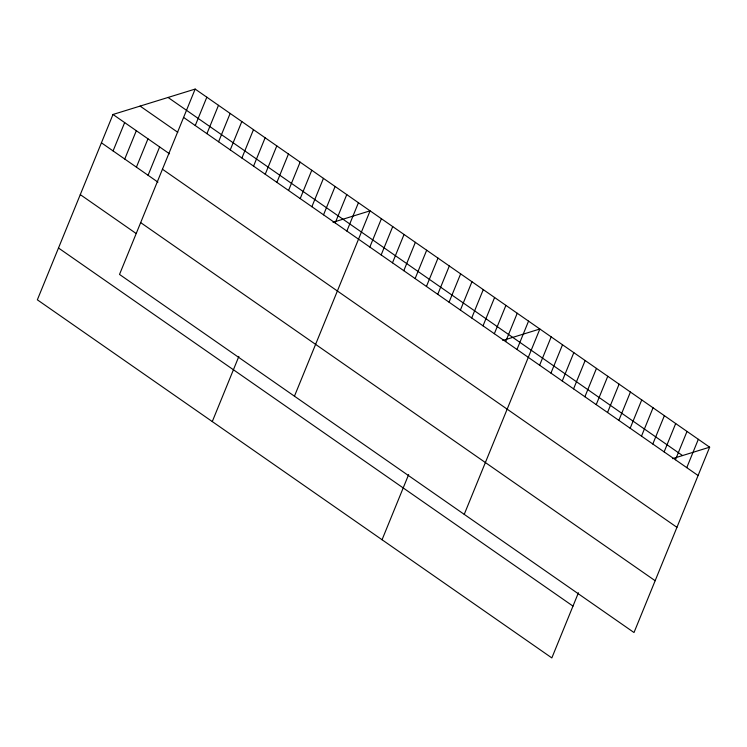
<?xml version="1.0" encoding="UTF-8"?>
<svg xmlns="http://www.w3.org/2000/svg" width="747" height="747" viewBox="0 0 747 747"><rect width="100%" height="100%" fill="white"/><g stroke="black" fill="none" stroke-linecap="round" stroke-linejoin="round"><path stroke-width="1.12" d="M195.163 89.08L119.52 274.429L634.007 632.532L709.65 447.182L195.163 89.08L112.993 114.468L37.35 299.818L551.837 657.92L578.43 592.754M113.086 150.922L124.656 122.583M124.749 159.036L136.318 130.706M136.412 167.16L147.971 138.821M148.074 175.274L159.634 146.935M195.256 125.533L206.826 97.203M206.919 133.657L218.488 105.318M218.582 141.771L230.151 113.432M230.244 149.886L241.813 121.546M241.907 158.009L253.466 129.67M253.569 166.123L265.129 137.784M265.232 174.238L276.792 145.898M276.894 182.352L288.454 154.013M288.557 190.476L300.117 162.136M300.21 198.59L311.779 170.251M212.279 421.569L238.863 356.412M311.873 206.704L323.442 178.365M323.535 214.828L335.104 186.489M335.198 222.942L346.767 194.603M346.86 231.056L358.429 202.717M294.449 396.19L370.092 210.831L332.994 222.298M369.84 247.052L381.409 218.712M381.157 254.932L392.726 226.593M392.483 262.813L404.043 234.474M403.8 270.685L415.36 242.345M415.117 278.566L426.677 250.226M426.434 286.446L438.003 258.107M437.751 294.318L449.32 265.979M449.068 302.199L460.638 273.86M460.395 310.08L471.955 281.74M471.712 317.961L483.272 289.621M382.053 539.745L408.646 474.588M483.029 325.832L494.598 297.493M494.346 333.713L505.915 305.374M505.663 341.594L517.232 313.254M516.989 349.465L528.549 321.126M464.232 514.356L539.866 329.007L502.778 340.464M539.623 365.227L551.183 336.888M550.941 373.098L562.51 344.769M562.258 380.979L573.827 352.64M573.575 388.86L585.144 360.521M584.901 396.741L596.461 368.402M596.218 404.613L607.778 376.273M607.535 412.493L619.104 384.154M618.852 420.374L630.421 392.035M630.169 428.246L641.738 399.916M641.496 436.127L653.055 407.787M652.813 444.007L664.372 415.668M664.13 451.888L675.69 423.549M675.447 459.76L687.016 431.421M686.764 467.641L698.333 439.301M672.552 458.639L709.65 447.182M168.047 97.455L682.534 455.558M183.594 117.419L698.081 475.522M140.109 106.093L177.786 132.312M112.993 114.468L169.504 153.807M162.454 169.233L676.941 527.335M101.424 142.808L157.944 182.147M140.669 222.615L655.156 580.718M80.284 194.622L135.898 233.335M58.499 248.004L572.986 606.106"/></g></svg>
